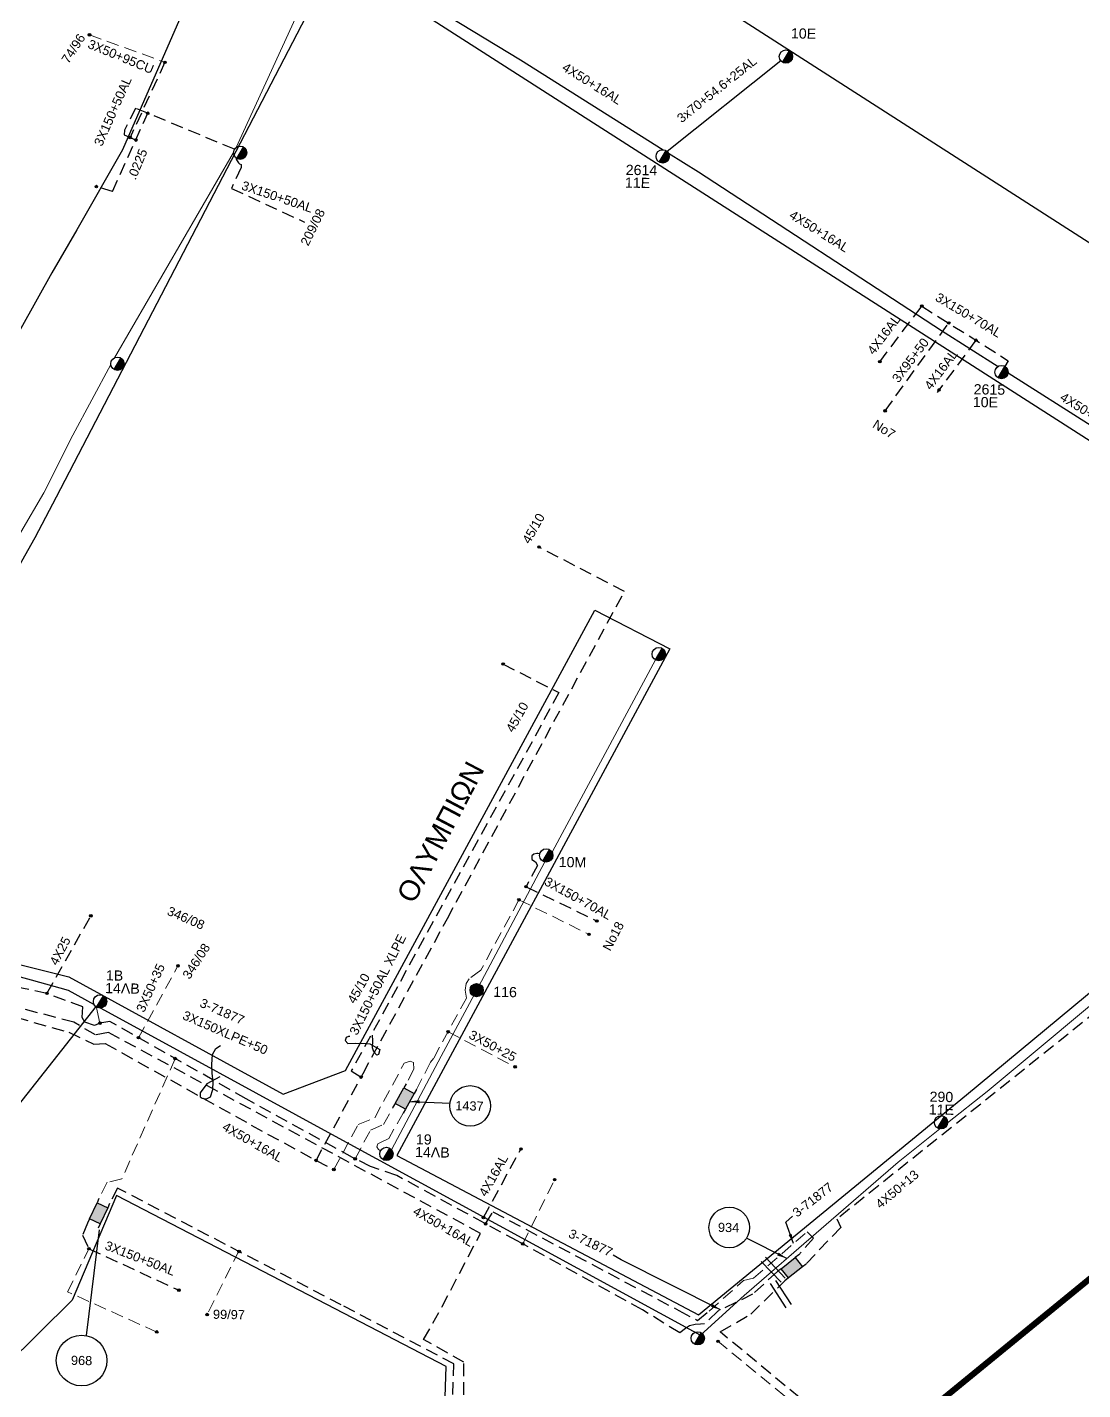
# Model space of a CAD drawing. Header units: millimetres. Extents: x 2875 to 4053, y 1200 to 1741.
# Drawn here: x 2963.8 to 3071.6, y 1327.8 to 1466.9 of the extents above; entities that cross this region are included whole.
import ezdxf

# ---------------------------------------------------------------- set-up
doc = ezdxf.new("R2010")
doc.units = ezdxf.units.MM
doc.linetypes.add('DASHED', pattern=[19.05, 12.7, -6.35])
doc.linetypes.add('DASHEDX2', pattern=[38.1, 25.4, -12.7])
for name, color, linetype in [('Link Box 4 Διευθύνσεων', 7, 'Continuous'), ('Γυμνά εναέρια ΧΤ και ΦΟΠ (3Φ)   4x50+16AL', 7, 'Continuous'), ('Επιγραφές - Σχήματα', 7, 'Continuous'), ('Καλώδια ΧΤ   3x150+50AL', 7, 'DASHED'), ('Καλώδια ΧΤ   3x150+50AL XLPE', 7, 'DASHED'), ('Καλώδια ΧΤ   3x150+70AL', 7, 'DASHED'), ('Καλώδια ΧΤ   3x150AL+50XLPE', 7, 'DASHED'), ('Καλώδια ΧΤ   3x95+50CU', 7, 'DASHED'), ('Καλώδια ΧΤ   4x16AL', 7, 'DASHED'), ('Στύλος Ξύλινος', 7, 'Continuous'), ('Στύλος Ξύλινος @ 1', 7, 'Continuous'), ('Στύλος ΦΜ', 7, 'Continuous'), ('Στύλος ΦΜ @ 1', 7, 'Continuous'), ('Συνδέσεις', 7, 'Continuous'), ('Συνεστραμμένα ΧΤ   3x70+54.6+25 AL', 7, 'SYN_LINE'), ('Συνεστραμμένα ΧΤ   4x120+25 AL', 7, 'SYN_LINE'), ('Τομή', 7, 'Continuous'), ('Υπόβαθρο ΔΕΗ', 7, 'Continuous'), ('Υπόγεια καλώδια Δικτύου ΧΤ και Παρ. ΧΤ - 3X150+70 AL', 7, 'DASHED'), ('Υπόγεια καλώδια Παροχών ΧΤ   .0225', 7, 'DASHED'), ('Υπόγεια καλώδια Παροχών ΧΤ   4x25', 7, 'DASHED')]:
    doc.layers.add(name, color=color, linetype=linetype)
doc.layers.add('Άγνωστα', color=7, linetype='Continuous', lineweight=5)
doc.styles.add('arial', font='ARIAL.TTF')
doc.styles.get("Standard").update_dxf_attribs({"font": 'ARIAL.TTF'})
doc.linetypes.add('SYN_LINE', pattern='A,0.5,-0.0001,["/\\/\\/\\/",Standard,S=0.1,R=0,X=0,Y=-0.05],-0.25', length=0.7501)
doc.dimstyles.new('ISO-25', dxfattribs={"dimtxt": 2.5, "dimasz": 1, "dimexe": 1.25, "dimexo": 0.625, "dimtad": 1, "dimtxsty": 'Standard', "dimcen": 2.5, "dimadec": 0, "dimazin": 0, "dimtfac": 1, "dimtmove": 0, "dimatfit": 3, "dimfxl": 1.25, "dimarcsym": 0})

# ---------------------------------------------------------------- blocks, each defined once
blk = doc.blocks.new('LINK BOX 4 ΑΝΑΧΩΡΗΣΕΩΝ')
at = {"layer": 'Link Box 4 Διευθύνσεων', "ltscale": 40}
blk.add_hatch(color=256, dxfattribs=at).paths.add_polyline_path([(-3.54, 0), (-3.54, -4.67), (3.54, -4.67), (3.54, 0)])
for p, q in [((-3.54, 0), (-5.33, 0)), ((5.33, 0), (3.54, 0)), ((-3.54, -4.67), (-5.33, -4.67)), ((5.33, -4.67), (3.54, -4.67))]:
    blk.add_line(p, q, dxfattribs=at)
blk.add_lwpolyline([(-3.54, -4.67), (-3.54, 0), (3.54, 0), (3.54, -4.67)], close=True, dxfattribs=at)
blk = doc.blocks.new('_ΣΥΝΔΕΣΗ')
at = {"layer": 'Συνδέσεις', "linetype": 'SYN_LINE', "ltscale": 40}
blk.add_hatch(color=256, dxfattribs=at).paths.add_polyline_path([(0.5, -0.01, 1), (-0.5, -0.01, 1)])
at = {"layer": 'Συνδέσεις'}
blk.add_circle((0, -0.01), 0.5, dxfattribs=at)
blk = doc.blocks.new('ΥΠΑΡΧΩΝ ΤΣΙΜΕΝΤΕΝΙΟΣ ΣΤΥΛΟΣ')
at = {"layer": 'Στύλος ΦΜ'}
blk.add_hatch(color=256, dxfattribs=at).paths.add_polyline_path([(-1.29, -2.28, 0.574793), (2.62, 0, 0.268822), (1.3, 2.27)])
blk.add_line((-1.29, -2.28), (1.3, 2.27), dxfattribs=at)
blk.add_circle((0, 0), 2.62, dxfattribs=at)
at = {"layer": 'Στύλος ΦΜ', "flags": 4}
for tag, p in [('ΑΡΙΘΜΟΣ', (-4.68, 8.05)), ('ΤΥΠΟΣ', (-4.91, 3.03))]:
    blk.add_attdef(tag, p, '', height=4, dxfattribs=at)
blk = doc.blocks.new('ΤΟΜΗ')
at = {"layer": 'Τομή', "ltscale": 40}
for p, q in [((-5.68, 0), (5.68, 0)), ((5.68, -2.33), (-5.68, -2.33))]:
    blk.add_line(p, q, dxfattribs=at)
blk = doc.blocks.new('ΥΠΑΡΧΩΝ ΞΥΛΙΝΟΣ ΣΤΥΛΟΣ')
at = {"layer": 'Στύλος Ξύλινος'}
h = blk.add_hatch(color=7, dxfattribs=at)
h.paths.add_polyline_path([(-2.62, 0, 0.270008), (-1.29, -2.28), (1.3, 2.27, 0.576266)])
h.paths.add_polyline_path([(-1.29, -2.28, 0.574793), (2.62, 0, 0.268822), (1.3, 2.27)])
at = {"layer": 'Στύλος Ξύλινος', "color": 7}
blk.add_line((-1.29, -2.28), (1.3, 2.27), dxfattribs=at)
blk.add_circle((0, 0), 2.62, dxfattribs=at)
at = {"layer": 'Στύλος Ξύλινος', "flags": 4}
for tag, p in [('ΑΡΙΘΜΟΣ', (-4.91, 8.6)), ('ΤΥΠΟΣ', (-4.85, 3.39))]:
    blk.add_attdef(tag, p, '', height=4, dxfattribs=at)

msp = doc.modelspace()

# ---------------------------------------------------------------- linework, layer by layer
at = {"layer": 'Άγνωστα', "color": 27}
for points in [[(2994.64, 1475.306), (2985.165, 1454.65)], [(2984.903, 1454.153), (2972.749, 1433.182)], [(2972.372, 1432.48), (2968.496, 1425.259), (2965.526, 1419.394), (2963.192, 1415.353), (2960.34, 1410.271)]]:
    msp.add_lwpolyline(points, dxfattribs=at)
at = {"layer": 'Άγνωστα', "color": 27, "linetype": 'DASHED', "ltscale": 0.1}
msp.add_lwpolyline([(2970.184, 1466.157), (2977.892, 1463.349)], dxfattribs=at)
at = {"layer": 'Άγνωστα', "color": 2}
for points in [[(3017.006, 1382.278), (3017.495, 1382.778), (3027.991, 1402.337)], [(3001.045, 1352.282), (3006.123, 1361.85), (3010.23, 1369.527), (3016.698, 1381.699)]]:
    msp.add_lwpolyline(points, dxfattribs=at)
at = {"layer": 'Άγνωστα', "color": 2, "linetype": 'DASHED', "ltscale": 0.1}
for points in [[(3014.052, 1377.835), (3010.16, 1370.642), (3008.957, 1369.756), (3008.663, 1369.28), (3008.56, 1368.619), (3008.703, 1367.797), (3005.325, 1361.635), (3005.012, 1361.237), (3003.589, 1358.449)], [(3014.052, 1377.835), (3021.206, 1374.304)], [(3006.812, 1364.348), (3013.656, 1360.764)], [(2995.142, 1350.284), (2997.646, 1354.884), (2999.318, 1355.565), (3002.334, 1361.132), (3002.927, 1361.36), (3003.276, 1361.21), (3003.32, 1360.524), (3002.536, 1359.044)], [(3002.232, 1356.046), (3000.751, 1353.459), (2999.989, 1353.097), (2999.636, 1352.898), (2999.538, 1352.602), (2999.71, 1352.347), (2999.91, 1352.183)]]:
    msp.add_lwpolyline(points, dxfattribs=at)
at = {"layer": 'Άγνωστα', "color": 6, "linetype": 'DASHED', "ltscale": 0.1}
for points in [[(2975.196, 1363.747), (2979.224, 1371.081)], [(2978.942, 1361.607), (2973.495, 1349.342), (2971.987, 1348.983), (2971.153, 1347.319)], [(2997.325, 1351.386), (2998.886, 1354.303), (3000.213, 1354.874), (3001.293, 1356.842)], [(3014.439, 1342.689), (3017.693, 1349.241)], [(2977.056, 1333.695), (2967.947, 1337.794), (2970.126, 1342.202)], [(2985.475, 1342.018), (2982.201, 1335.465)]]:
    msp.add_lwpolyline(points, dxfattribs=at)
at = {"layer": 'Άγνωστα', "color": 133}
for points in [[(3057.841, 1355.071), (3061.87, 1358.272), (3077.023, 1370.895)], [(3037.074, 1337.433), (3052.773, 1351.043), (3057.045, 1354.438)]]:
    msp.add_lwpolyline(points, dxfattribs=at)
at = {"layer": 'Άγνωστα'}
msp.add_lwpolyline([(2971.253, 1365.222), (2970.876, 1366.983)], dxfattribs=at)
at = {"layer": 'Άγνωστα', "color": 5, "linetype": 'DASHED', "ltscale": 0.1}
msp.add_lwpolyline([(3033.49, 1335.832), (3036.996, 1338.965), (3038.02, 1339.195), (3043.497, 1343.941), (3044.141, 1343.28), (3042.63, 1341.584)], dxfattribs=at)
at = {"layer": 'Άγνωστα', "linetype": 'DASHED', "ltscale": 0.1}
msp.add_lwpolyline([(3034.324, 1332.78), (3047.478, 1322.022), (3030.6, 1297.068)], dxfattribs=at)
at = {"layer": 'Γυμνά εναέρια ΧΤ και ΦΟΠ (3Φ)   4x50+16AL', "color": 6}
for points in [[(2994.72, 1475.44), (3014.222, 1463.604), (3028.781, 1454.421)], [(3029.325, 1454.078), (3032.381, 1452.15), (3057.202, 1435.969), (3062.992, 1432.294)], [(3064.018, 1431.643), (3072.489, 1426.267), (3110.126, 1400.588)]]:
    msp.add_lwpolyline(points, dxfattribs=at)
at = {"layer": 'Γυμνά εναέρια ΧΤ και ΦΟΠ (3Φ)   4x50+16AL', "color": 5, "linetype": 'Continuous', "ltscale": 0.1}
msp.add_lwpolyline([(2970.876, 1366.983), (2947.462, 1337.304), (2930.721, 1310.231), (2910.997, 1276.838), (2910.772, 1275.574)], dxfattribs=at)
at = {"layer": 'Γυμνά εναέρια ΧΤ και ΦΟΠ (3Φ)   4x50+16AL', "color": 5, "linetype": 'DASHED', "ltscale": 0.1}
msp.add_lwpolyline([(3010.65, 1344.75), (3011.389, 1345.976), (3030.395, 1335.885)], dxfattribs=at)
at = {"layer": 'Επιγραφές - Σχήματα'}
for points in [[(2996.797, 1363.881), (2996.631, 1363.884), (2996.391, 1363.769), (2996.314, 1363.462), (2996.571, 1363.172), (2997.404, 1363.181), (2998.427, 1363.164), (2998.831, 1363.109), (2999.845, 1362.545), (2999.717, 1362.024), (2999.55, 1361.98), (2999.246, 1362.294), (2999.11, 1362.7), (2999.122, 1363.437), (2999.108, 1364.008)], [(2983.491, 1359.753), (2982.185, 1359.054), (2981.477, 1358.104), (2981.5, 1357.713), (2981.708, 1357.559), (2982.129, 1357.522), (2982.554, 1357.725), (2982.777, 1358.473), (2982.82, 1359.254), (2982.715, 1360.127), (2982.7, 1360.999), (2982.747, 1362.02), (2983.089, 1362.646), (2983.576, 1362.968)], [(2969.882, 1333.324), (2971.212, 1344.144)]]:
    msp.add_lwpolyline(points, dxfattribs=at)
at = {"layer": 'Επιγραφές - Σχήματα', "color": 5, "linetype": 'DASHED', "ltscale": 0.1}
msp.add_lwpolyline([(3030.395, 1335.885), (3032.295, 1334.884), (3033.49, 1335.832)], dxfattribs=at)
at = {"layer": 'Επιγραφές - Σχήματα'}
for centre, radius in [((3009.068, 1356.785), 2.072), ((3035.537, 1344.369), 2.072), ((2969.384, 1330.782), 2.59)]:
    msp.add_circle(centre, radius, dxfattribs=at)
at = {"layer": 'Καλώδια ΧΤ   3x150+50AL', "color": 27, "ltscale": 0.1}
for points in [[(2977.892, 1463.349), (2974.334, 1455.679)], [(2984.998, 1454.462), (2974.901, 1458.664), (2973.775, 1456.415), (2973.74, 1455.954), (2974.929, 1455.404)]]:
    msp.add_lwpolyline(points, dxfattribs=at)
at = {"layer": 'Καλώδια ΧΤ   3x150+50AL', "color": 7, "ltscale": 0.1}
msp.add_lwpolyline([(2985.142, 1453.596), (2985.17, 1453.444), (2985.261, 1453.286), (2985.393, 1453.096), (2985.516, 1452.99), (2985.694, 1452.912), (2985.668, 1452.591), (2984.693, 1450.473), (2992.149, 1447.037)], dxfattribs=at)
at = {"layer": 'Καλώδια ΧΤ   3x150+50AL', "color": 2, "ltscale": 0.1}
msp.add_lwpolyline([(2904.702, 1405.993), (2904.13, 1406.383), (2899.153, 1399.505), (2906.53, 1395.117), (2906.335, 1393.263), (2905.928, 1391.927), (2919.163, 1384.516), (2926.928, 1380.558), (2941.003, 1374.491), (2949.146, 1370.653), (2949.839, 1369.458), (2968.069, 1364.311), (2970.627, 1363.074), (2971.795, 1363.153), (2986.717, 1354.829), (2993.331, 1351.209), (2995.142, 1350.284)], dxfattribs=at)
at = {"layer": 'Καλώδια ΧΤ   3x150+50AL', "color": 5, "ltscale": 0.1}
msp.add_lwpolyline([(3008.387, 1323.488), (3008.436, 1330.615), (3004.322, 1332.918), (3006.202, 1336.299), (3010.123, 1343.767), (2972.128, 1364.282), (2970.809, 1364.032), (2968.576, 1365.319), (2951.355, 1369.924), (2950.257, 1370.961), (2942.899, 1374.752), (2925.58, 1381.964), (2908.674, 1390.836), (2898.848, 1396.223)], dxfattribs=at)
at = {"layer": 'Καλώδια ΧΤ   3x150+50AL', "color": 6, "ltscale": 0.1}
for points in [[(3040.463, 1339.875), (3037.922, 1337.547), (3034.364, 1335.817), (3033.021, 1334.538), (3032.602, 1334.51), (3032.042, 1334.45), (3031.481, 1334.32), (3031.058, 1334.048), (3030.492, 1333.605), (3026.668, 1335.949), (3013.887, 1342.993), (3001.579, 1349.673), (2998.885, 1350.59), (2997.06, 1351.521), (2986.203, 1357.5), (2972.268, 1365.411), (2971.253, 1365.222), (2970.714, 1364.998), (2969.723, 1365.35), (2969.446, 1365.813), (2969.524, 1366.896), (2965.846, 1368.266), (2952.046, 1371.174)], [(2969.986, 1344.817), (2969.479, 1343.569), (2970.126, 1342.202), (2979.321, 1337.965)]]:
    msp.add_lwpolyline(points, dxfattribs=at)
at = {"layer": 'Καλώδια ΧΤ   3x150+50AL XLPE', "color": 6, "linetype": 'DASHED', "ltscale": 0.1}
msp.add_lwpolyline([(3007.178, 1323.51), (3007.406, 1330.434), (2995.898, 1336.475), (2973.043, 1348.4), (2972.249, 1346.808)], dxfattribs=at)
at = {"layer": 'Καλώδια ΧΤ   3x150+70AL', "color": 6, "ltscale": 0.1}
msp.add_lwpolyline([(3055.198, 1438.455), (3064.038, 1432.877), (3063.688, 1432.299)], dxfattribs=at)
at = {"layer": 'Καλώδια ΧΤ   3x150+70AL', "color": 5, "ltscale": 0.1}
msp.add_lwpolyline([(3078.824, 1423.334), (3093.045, 1413.571), (3104.457, 1405.471), (3105.274, 1394.098), (3087.962, 1379.161), (3080.561, 1372.435), (3046.54, 1345.24), (3046.917, 1344.384), (3043.307, 1340.578)], dxfattribs=at)
at = {"layer": 'Καλώδια ΧΤ   3x150+70AL', "color": 27, "linetype": 'DASHED', "ltscale": 0.1}
msp.add_lwpolyline([(3049.544, 1285.724), (3050.689, 1289.863), (3046.789, 1290.912), (3030.954, 1295.658), (3048.569, 1322.135), (3034.616, 1333.709), (3037.73, 1335.508), (3041.211, 1338.926)], dxfattribs=at)
at = {"layer": 'Καλώδια ΧΤ   3x150AL+50XLPE', "color": 2, "ltscale": 0.1}
for points in [[(2993.331, 1351.209), (2998.129, 1360.095), (3006.742, 1375.922), (3024.825, 1409.313), (3016.098, 1413.844)], [(3012.431, 1401.897), (3018.141, 1398.985), (2996.925, 1360.355), (2997.925, 1359.717)]]:
    msp.add_lwpolyline(points, dxfattribs=at)
at = {"layer": 'Καλώδια ΧΤ   3x95+50CU', "color": 6, "linetype": 'DASHED', "ltscale": 0.1}
msp.add_lwpolyline([(3051.448, 1427.755), (3057.951, 1436.718)], dxfattribs=at)
at = {"layer": 'Καλώδια ΧΤ   4x16AL', "color": 6, "ltscale": 0.1}
for points in [[(3050.915, 1432.776), (3055.198, 1438.455)], [(3060.738, 1434.959), (3056.764, 1429.627)], [(3010.42, 1345.385), (3014.263, 1352.375)]]:
    msp.add_lwpolyline(points, dxfattribs=at)
at = {"layer": 'Συνεστραμμένα ΧΤ   3x70+54.6+25 AL', "color": 6, "ltscale": 10}
msp.add_lwpolyline([(3040.797, 1463.506), (3029.185, 1454.25)], dxfattribs=at)
at = {"layer": 'Συνεστραμμένα ΧΤ   4x120+25 AL', "color": 133, "linetype": 'Continuous', "ltscale": 10}
for points in [[(2944.39, 1376.419), (2945.247, 1376.069), (2952.161, 1372.954), (2964.218, 1369.666), (2968.017, 1368.587), (2970.661, 1367.144)], [(2971.331, 1366.779), (2995.295, 1353.703), (3032.591, 1333.364), (3037.074, 1337.433)]]:
    msp.add_lwpolyline(points, dxfattribs=at)
at = {"layer": 'Υπόβαθρο ΔΕΗ', "linetype": 'DASHEDX2', "ltscale": 0.5, "const_width": 0.622, "flags": 128}
msp.add_lwpolyline([(2907.176, 1221.264), (2932.857, 1237.489), (2967.001, 1252.922), (3014.71, 1292.01), (3097.879, 1359.996), (3240.65, 1479.301), (3312.407, 1539.054), (3386.11, 1599.706), (3467.829, 1667.474), (3496.402, 1691.349), (3500.803, 1694.888), (3502.579, 1695.994), (3504.869, 1696.988), (3531.535, 1709.338)], dxfattribs=at)
at = {"layer": 'Υπόβαθρο ΔΕΗ'}
for points in [[(3111.952, 1467.677), (3110.865, 1489.372), (3110.865, 1489.372), (2993.814, 1532.238), (2982.844, 1523.19), (2987.948, 1498.944), (3034.779, 1468.997), (3091.188, 1432.841), (3112.334, 1462.613), (3111.952, 1467.674)], [(2900.207, 1401.756), (2908.199, 1412.711), (2916.569, 1423.788), (2919.277, 1429.026), (2921.955, 1435.085), (2925.27, 1444.936), (2926.016, 1451.83), (2924.701, 1460.729), (2922.472, 1468.197), (2925.684, 1470.863), (2957.631, 1494.025), (2970.676, 1489.74), (2984.713, 1481.127), (2980.342, 1469.928), (2973.561, 1454.402), (2968.91, 1446.258), (2966.356, 1441.854), (2958.123, 1427.189), (2953.145, 1417.915), (2945.045, 1402.459), (2933.501, 1381.443), (2918.065, 1388.506), (2910.621, 1392.579)], [(2994.438, 1336.5), (2972.956, 1347.619), (2968.43, 1336.945), (2968.43, 1336.945), (2968.43, 1336.945), (2968.43, 1336.945), (2968.43, 1336.945), (2951.343, 1320.053), (2947.822, 1314.818), (2922.168, 1274.309), (2935.515, 1270.737), (2948.48, 1278.608), (2955.873, 1281.198), (2957.184, 1281.61), (2968.074, 1285.721), (2968.519, 1286.31), (2981.607, 1296.881), (2989.15, 1303.285), (3001.578, 1312.989), (3006.192, 1316.705), (3006.62, 1330.189), (2994.438, 1336.5)]]:
    msp.add_lwpolyline(points, dxfattribs=at)
msp.add_lwpolyline([(3002.251, 1469.553), (2994.959, 1474.129), (2993.175, 1469.709), (2966.792, 1418.945), (2964.594, 1414.787), (2961.885, 1409.963), (2952.908, 1392.742), (2948.213, 1384.586), (2944.35, 1377.184), (2951.04, 1374.213), (2968.068, 1369.968), (2989.982, 1357.995), (2996.323, 1360.386), (3021.818, 1407.396), (3029.467, 1403.453), (3001.584, 1351.729), (3032.385, 1335.461), (3059.752, 1357.906), (3085.462, 1379.21), (3102.459, 1393.296, 0.4271741), (3101.284, 1406.164)], format="xyb", close=True, dxfattribs=at)
at = {"layer": 'Υπόγεια καλώδια Δικτύου ΧΤ και Παρ. ΧΤ - 3X150+70 AL', "color": 2, "ltscale": 0.1}
msp.add_lwpolyline([(3016.18, 1382.511), (3015.989, 1382.542), (3015.888, 1382.553), (3015.567, 1382.504), (3015.362, 1382.306), (3015.384, 1381.943), (3015.734, 1381.706), (3015.947, 1381.336), (3014.775, 1379.17), (3022.012, 1375.672)], dxfattribs=at)
at = {"layer": 'Υπόγεια καλώδια Παροχών ΧΤ   .0225', "color": 27, "ltscale": 0.1}
for points in [[(2972.531, 1450.152), (2976.139, 1458.15)], [(2972.531, 1450.152), (2970.894, 1450.661)]]:
    msp.add_lwpolyline(points, dxfattribs=at)
at = {"layer": 'Υπόγεια καλώδια Παροχών ΧΤ   4x25', "color": 6, "ltscale": 0.1}
msp.add_lwpolyline([(2965.846, 1368.266), (2970.324, 1376.183)], dxfattribs=at)

# ---------------------------------------------------------------- block references
at = {"layer": 'Link Box 4 Διευθύνσεων'}
for p, xscale, yscale, zscale, rotation in [((3001.858, 1357.842), 0.2590415103700993, 0.2590415103700993, 0.2590415103700993, 60.550134456329), ((2970.569, 1346.068), 0.259041510370054, 0.259041510370054, 0.259041510370054, 64.98950148599211), ((3041.547, 1340.73), 0.2590415103700874, 0.2590415103700874, 0.2590415103700874, 38.25482510861683)]:
    msp.add_blockref('LINK BOX 4 ΑΝΑΧΩΡΗΣΕΩΝ', p, dxfattribs=dict(at, xscale=xscale, yscale=yscale, zscale=zscale, rotation=rotation))
at = {"layer": 'Στύλος Ξύλινος @ 1', "ltscale": 40}
ref = msp.add_blockref('ΥΠΑΡΧΩΝ ΞΥΛΙΝΟΣ ΣΤΥΛΟΣ', (3009.735, 1368.605), dxfattribs=dict(at, xscale=0.2590415103700448, yscale=0.2590415103700448, zscale=0.2590415103700448, rotation=359.0199368875902))
ref.add_attrib('ΤΥΠΟΣ', '116', (3011.423, 1367.921), dxfattribs={"layer": 'Στύλος Ξύλινος', "height": 1.0362, "rotation": 359.01994, "flags": 4})
at = {"layer": 'Στύλος ΦΜ @ 1', "ltscale": 40}
ref = msp.add_blockref('ΥΠΑΡΧΩΝ ΤΣΙΜΕΝΤΕΝΙΟΣ ΣΤΥΛΟΣ', (3041.327, 1463.928), dxfattribs=dict(at, xscale=0.2590415103700448, yscale=0.2590415103700448, zscale=0.2590415103700448, rotation=359.0199368875902))
ref.add_attrib('ΤΥΠΟΣ', '10E', (3041.829, 1465.791), dxfattribs={"layer": 'Στύλος ΦΜ', "height": 1.0362, "rotation": 359.01994, "flags": 4})
at = {"layer": 'Στύλος ΦΜ @ 1', "ltscale": 40, "xscale": 0.2590415103700448, "yscale": 0.2590415103700448, "zscale": 0.2590415103700448, "rotation": 359.0199368875902}
for p in [(2985.579, 1454.114), (2973.044, 1432.571), (3028.335, 1402.921), (3032.316, 1333.051)]:
    msp.add_blockref('ΥΠΑΡΧΩΝ ΤΣΙΜΕΝΤΕΝΙΟΣ ΣΤΥΛΟΣ', p, dxfattribs=at)
at = {"layer": 'Στύλος ΦΜ @ 1', "ltscale": 40}
ref = msp.add_blockref('ΥΠΑΡΧΩΝ ΤΣΙΜΕΝΤΕΝΙΟΣ ΣΤΥΛΟΣ', (3028.734, 1453.744), dxfattribs=dict(at, xscale=0.2590415103700448, yscale=0.2590415103700448, zscale=0.2590415103700448, rotation=359.0199368875902))
ref.add_attrib('ΤΥΠΟΣ', '11E', (3024.872, 1450.553), dxfattribs={"layer": 'Στύλος ΦΜ', "height": 1.0362, "rotation": 359.01994, "flags": 4})
ref.add_attrib('ΑΡΙΘΜΟΣ', '2614', (3024.955, 1451.854), dxfattribs={"layer": 'Στύλος ΦΜ', "height": 1.0362, "rotation": 359.01994, "flags": 4})
ref = msp.add_blockref('ΥΠΑΡΧΩΝ ΤΣΙΜΕΝΤΕΝΙΟΣ ΣΤΥΛΟΣ', (3063.344, 1431.715), dxfattribs=dict(at, xscale=0.2590415103700448, yscale=0.2590415103700448, zscale=0.2590415103700448, rotation=359.0199368875902))
ref.add_attrib('ΤΥΠΟΣ', '10E', (3060.407, 1428.151), dxfattribs={"layer": 'Στύλος ΦΜ', "height": 1.0362, "rotation": 359.01994, "flags": 4})
ref.add_attrib('ΑΡΙΘΜΟΣ', '2615', (3060.491, 1429.452), dxfattribs={"layer": 'Στύλος ΦΜ', "height": 1.0362, "rotation": 359.01994, "flags": 4})
ref = msp.add_blockref('ΥΠΑΡΧΩΝ ΤΣΙΜΕΝΤΕΝΙΟΣ ΣΤΥΛΟΣ', (3016.842, 1382.362), dxfattribs=dict(at, xscale=0.2590415103700448, yscale=0.2590415103700448, zscale=0.2590415103700448, rotation=359.0199368875902))
ref.add_attrib('ΤΥΠΟΣ', '10M', (3018.108, 1381.182), dxfattribs={"layer": 'Στύλος ΦΜ', "height": 1.0362, "rotation": 359.01994, "flags": 4})
ref = msp.add_blockref('ΥΠΑΡΧΩΝ ΤΣΙΜΕΝΤΕΝΙΟΣ ΣΤΥΛΟΣ', (2971.265, 1367.454), dxfattribs=dict(at, xscale=0.2590415103700448, yscale=0.2590415103700448, zscale=0.2590415103700448, rotation=359.0199368875902))
ref.add_attrib('ΤΥΠΟΣ', '14ΛΒ', (2971.774, 1368.3), dxfattribs={"layer": 'Στύλος ΦΜ', "height": 1.0362, "rotation": 359.01994, "flags": 4})
ref.add_attrib('ΑΡΙΘΜΟΣ', '1B', (2971.858, 1369.601), dxfattribs={"layer": 'Στύλος ΦΜ', "height": 1.0362, "rotation": 359.01994, "flags": 4})
at = {"layer": 'Στύλος ΦΜ @ 1', "ltscale": 40, "xscale": 0.2590415103700448, "yscale": 0.2590415103700448, "zscale": 0.2590415103700448, "rotation": 359.0199368875902}
msp.add_blockref('ΥΠΑΡΧΩΝ ΤΣΙΜΕΝΤΕΝΙΟΣ ΣΤΥΛΟΣ', (3057.164, 1355.105), dxfattribs=at).add_auto_attribs({'ΤΥΠΟΣ': '11E', 'ΑΡΙΘΜΟΣ': '290'})
at = {"layer": 'Στύλος ΦΜ @ 1', "ltscale": 40}
ref = msp.add_blockref('ΥΠΑΡΧΩΝ ΤΣΙΜΕΝΤΕΝΙΟΣ ΣΤΥΛΟΣ', (3000.516, 1351.88), dxfattribs=dict(at, xscale=0.2590415103700448, yscale=0.2590415103700448, zscale=0.2590415103700448, rotation=359.0199368875902))
ref.add_attrib('ΤΥΠΟΣ', '14ΛΒ', (3003.436, 1351.56), dxfattribs={"layer": 'Στύλος ΦΜ', "height": 1.0362, "rotation": 359.01994, "flags": 4})
ref.add_attrib('ΑΡΙΘΜΟΣ', '19', (3003.52, 1352.861), dxfattribs={"layer": 'Στύλος ΦΜ', "height": 1.0362, "rotation": 359.01994, "flags": 4})
at = {"layer": 'Συνδέσεις', "xscale": 0.2590415103700448, "yscale": 0.2590415103700448, "zscale": 0.2590415103700448, "rotation": 359.0199368875902}
for p in [(2970.184, 1466.157), (2977.892, 1463.349), (2976.139, 1458.15), (2974.334, 1455.679), (2974.93, 1455.407), (2970.894, 1450.661), (3055.201, 1438.467), (3057.955, 1436.73), (3060.742, 1434.971), (3050.919, 1432.788), (3056.959, 1429.897), (3051.451, 1427.767), (3016.102, 1413.856), (3012.434, 1401.909), (3014.775, 1379.17), (3014.053, 1377.838), (2970.327, 1376.195), (3022.012, 1375.672), (3021.206, 1374.304), (2979.227, 1371.093), (2965.85, 1368.278), (2971.257, 1365.234), (2975.199, 1363.759), (3006.816, 1364.36), (2978.946, 1361.619), (3013.659, 1360.776), (2997.929, 1359.729), (3014.267, 1352.387), (2993.335, 1351.221), (2997.325, 1351.386), (2995.145, 1350.296), (3017.697, 1349.253), (3010.424, 1345.397), (3010.65, 1344.75), (3014.443, 1342.701), (2970.129, 1342.214), (2985.48, 1341.918), (2979.325, 1337.977), (2982.205, 1335.477), (2977.059, 1333.707), (3034.394, 1332.753)]:
    msp.add_blockref('_ΣΥΝΔΕΣΗ', p, dxfattribs=at)
at = {"layer": 'Τομή'}
for p, xscale, yscale, zscale, rotation in [((3040.242, 1340.265), 0.2590415103700768, 0.2590415103700768, 0.2590415103700768, 313.8892577502043), ((3041.063, 1337.731), 0.2590415103700429, 0.2590415103700429, 0.2590415103700429, 302.9204155072471)]:
    msp.add_blockref('ΤΟΜΗ', p, dxfattribs=dict(at, xscale=xscale, yscale=yscale, zscale=zscale, rotation=rotation))

# ---------------------------------------------------------------- texts
at = {"layer": 'Άγνωστα', "char_height": 0.9325, "attachment_point": 1, "style": 'arial'}
for s, insert, rotation in [('3X50+95CU', (2970.278, 1465.72), 337.58235), ('3X50+35', (2974.915, 1366.639), 65.64954), ('3X50+25', (3009.282, 1364.573), 331.76686), ('4X50+13', (3050.368, 1346.947), 40.09049)]:
    msp.add_mtext(s, dxfattribs=dict(at, insert=insert, rotation=rotation))
at = {"layer": 'Γυμνά εναέρια ΧΤ και ΦΟΠ (3Φ)   4x50+16AL', "color": 7, "char_height": 0.9325, "width": 87.23055, "attachment_point": 1}
for insert, rotation in [((3018.87, 1463.379), 328.16327), ((3042.07, 1448.298), 328.16327), ((3069.721, 1429.701), 328.16327), ((2984.126, 1355.188), 330.24724), ((3003.602, 1346.57), 330.24724)]:
    msp.add_mtext('4X50+16AL', dxfattribs=dict(at, insert=insert, rotation=rotation))
at = {"layer": 'Επιγραφές - Σχήματα', "ltscale": 40, "char_height": 0.9325, "attachment_point": 1, "style": 'arial'}
for s, insert, rotation in [('74/96', (2967.259, 1463.643), 56.9858), ('No7', (3050.584, 1426.916), 327.91704), ('45/10', (3014.331, 1414.561), 60.73239), ('45/10', (3012.666, 1395.293), 60.73239), ('346/08', (2978.402, 1377.193), 336.5746), ('No18', (3022.552, 1372.958), 62.34295), ('346/08', (2979.625, 1370.146), 57.10174), ('45/10', (2996.472, 1367.594), 60.73239), ('3-71877', (2981.735, 1367.807), 336.5746)]:
    msp.add_mtext(s, dxfattribs=dict(at, insert=insert, rotation=rotation))
at = {"layer": 'Επιγραφές - Σχήματα'}
for s, insert, char_height, width, attachment_point, rotation in [('209/08', (2992.997, 1446.51), 0.9325, 10.23547, 5, 63.83871), ('ΟΛΥΜΠΙΩΝ', (3001.475, 1378.291), 2.0723, 15.54428, 1, 62.30215), ('1437', (3009, 1356.778), 0.9325, 10.2976, 5, 359.01994), ('3-71877', (3044.067, 1347.197), 0.9325, 10.2976, 5, 37.98561), ('3-71877', (3021.376, 1342.801), 0.9325, 10.2976, 5, 334.42061), ('934', (3035.469, 1344.362), 0.9325, 10.2976, 5, 359.01994), ('99/97', (2984.433, 1335.478), 0.9325, 8.8687, 5, 359.01994)]:
    msp.add_mtext(s, dxfattribs=dict(at, insert=insert, char_height=char_height, width=width, attachment_point=attachment_point, rotation=rotation))
at = {"layer": 'Επιγραφές - Σχήματα', "color": 7, "insert": (2969.384, 1330.782), "char_height": 0.9325, "width": 0.64898, "attachment_point": 5, "rotation": 359.01994}
msp.add_mtext('968', dxfattribs=at)
at = {"layer": 'Καλώδια ΧΤ   3x150+50AL', "color": 7, "char_height": 0.9325, "width": 87.23055, "attachment_point": 1}
for insert, rotation in [((2970.61, 1455.075), 66.10649), ((2985.929, 1451.265), 341.46715), ((2972.01, 1343.035), 338.69862)]:
    msp.add_mtext('3X150+50AL', dxfattribs=dict(at, insert=insert, rotation=rotation))
at = {"layer": 'Καλώδια ΧΤ   3x150+50AL XLPE', "ltscale": 40, "insert": (2979.978, 1366.542), "char_height": 0.93255, "attachment_point": 1, "rotation": 336.5746, "style": 'arial'}
msp.add_mtext('3X150XLPE+50', dxfattribs=at)
at = {"layer": 'Καλώδια ΧΤ   3x150+70AL', "color": 7, "insert": (3056.968, 1439.875), "char_height": 0.9325, "width": 87.23055, "attachment_point": 1, "rotation": 329.16595}
msp.add_mtext('3X150+70AL', dxfattribs=at)
at = {"layer": 'Καλώδια ΧΤ   3x150AL+50XLPE', "color": 7, "insert": (2996.689, 1364.342), "char_height": 0.93255, "width": 87.23055, "attachment_point": 1, "rotation": 63.41365}
msp.add_mtext('3X150+50AL XLPE', dxfattribs=at)
at = {"layer": 'Καλώδια ΧΤ   3x95+50CU', "insert": (3052.084, 1431.108), "char_height": 0.9325, "width": 87.23055, "attachment_point": 1, "rotation": 52.96222}
msp.add_mtext('3X95+50', dxfattribs=at)
at = {"layer": 'Καλώδια ΧΤ   4x16AL', "color": 7, "char_height": 0.9325, "width": 87.23055, "attachment_point": 1}
for insert, rotation in [((3049.554, 1433.967), 52.96222), ((3055.383, 1430.377), 52.96222), ((3009.899, 1347.898), 60.51894)]:
    msp.add_mtext('4X16AL', dxfattribs=dict(at, insert=insert, rotation=rotation))
at = {"layer": 'Συνεστραμμένα ΧΤ   3x70+54.6+25 AL', "color": 7, "insert": (3030.088, 1457.847), "char_height": 0.93255, "width": 87.23055, "attachment_point": 1, "rotation": 38.48806}
msp.add_mtext('3x70+54.6+25AL', dxfattribs=at)
at = {"layer": 'Υπόγεια καλώδια Δικτύου ΧΤ και Παρ. ΧΤ - 3X150+70 AL', "color": 7, "insert": (3017.006, 1380.222), "char_height": 0.9325, "width": 87.23055, "attachment_point": 1, "rotation": 331.12982}
msp.add_mtext('3X150+70AL', dxfattribs=at)
at = {"layer": 'Υπόγεια καλώδια Παροχών ΧΤ   .0225', "color": 7, "insert": (2974.03, 1451.617), "char_height": 0.9325, "width": 87.23055, "attachment_point": 1, "rotation": 67.49651}
msp.add_mtext('.0225', dxfattribs=at)
at = {"layer": 'Υπόγεια καλώδια Παροχών ΧΤ   4x25', "color": 7, "insert": (2966.062, 1371.486), "char_height": 0.9325, "width": 87.23055, "attachment_point": 1, "rotation": 62.15459}
msp.add_mtext('4X25', dxfattribs=at)

# ---------------------------------------------------------------- leaders
at = {"layer": 'Επιγραφές - Σχήματα'}
for points in [[(3002.911, 1357.247), (3007.015, 1357.063)], [(3042.091, 1342.723), (3041.3, 1344.919), (3042.01, 1345.522)], [(3041.403, 1341.208), (3037.302, 1343.282)], [(3034.649, 1335.956), (3024.501, 1341.061), (3023.676, 1341.556)]]:
    msp.add_leader(points, dimstyle='ISO-25', override={"dimgap": 0.625, "dimtad": 0}, dxfattribs=at)

doc.saveas('drawing.dxf')
